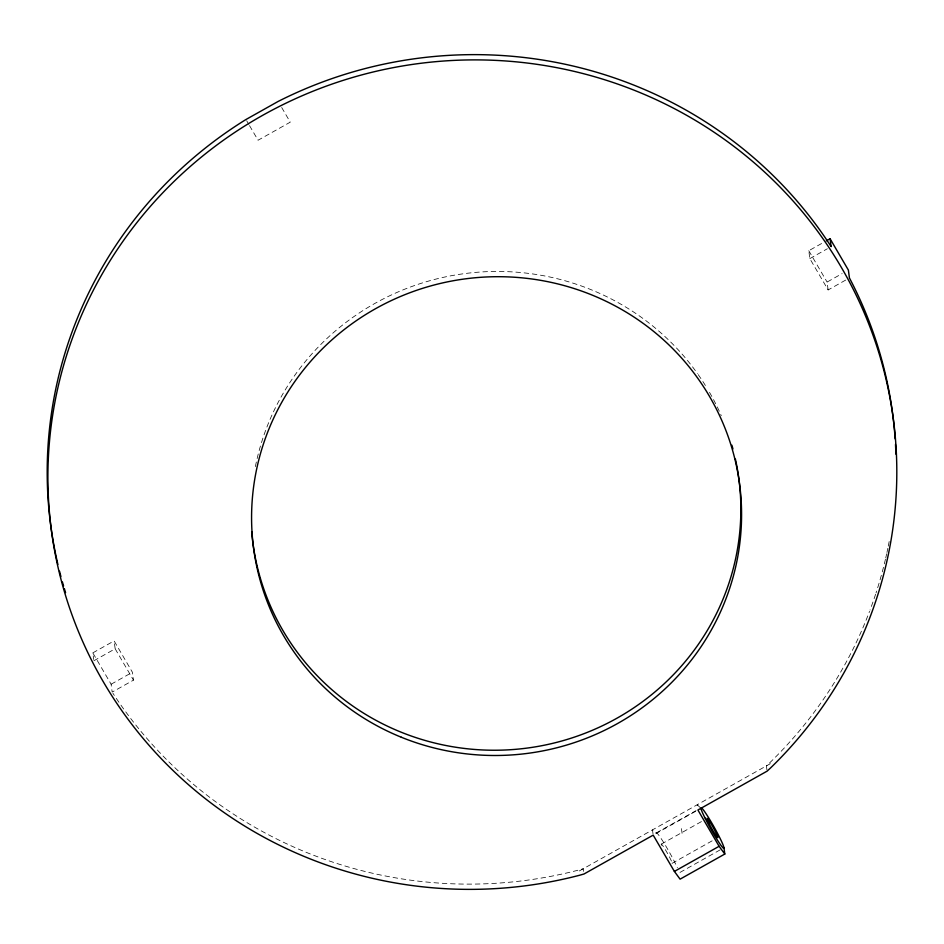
<?xml version="1.0" encoding="UTF-8"?>
<svg xmlns="http://www.w3.org/2000/svg" width="944" height="944" viewBox="0 0 944 944"><rect width="100%" height="100%" fill="white"/><g stroke="black" fill="none" stroke-linecap="round" stroke-linejoin="round"><path stroke-width="0.71" stroke-dasharray="4.72 3.54" d="M92.807 652.882L114.106 640.917L132.408 672.258L133.47 680.14L112.171 692.105L111.121 684.223L92.807 652.882L93.692 659.455M845.671 280.085L828.136 289.938L809.834 258.597L808.784 250.715L822.566 242.974M93.869 660.765L115.168 648.799L114.106 640.917M809.834 258.597L827.369 248.744M111.121 684.223L132.408 672.258M828.136 289.938L827.086 282.055L842.119 273.607M579.345 870.958L770.351 763.672M656.458 832.832L696.07 810.577M653.012 833.823L652.481 829.87L656.233 833.458L695.846 811.203M661.331 844.125L702.029 821.256M672.022 863.371L712.72 840.514M720.13 849.883L679.243 872.846A23.281 1.9 60.7 0 0 678.677 870.887M700.023 807.439L697.215 804.748L697.734 808.701M808.784 250.715L827.086 282.055M281.701 107.522L290.256 122.165L258.066 140.243L249.523 125.611M246.667 120.726L248.803 124.384M115.168 648.799L133.47 680.14M766.929 769.832L766.398 765.891L769.797 762.728A424.635 414.569 -7.6 0 0 869.542 611.346M681.45 828.62L682.146 833.871M583.64 871.371L583.298 868.74L578.802 870.014A424.635 414.569 -7.6 0 1 112.926 693.274M889.165 541.514A424.635 414.569 -7.6 0 1 888.103 546.989M887.82 548.358A424.635 414.569 -7.6 0 1 886.959 552.452M886.664 553.821A424.635 414.569 -7.6 0 1 885.743 557.904M885.437 559.261A424.635 414.569 -7.6 0 1 876.044 592.879M875.607 594.213A424.635 414.569 -7.6 0 1 870.038 610.036M255.376 466.631A245.098 239.292 -7.6 0 1 445.733 276.828A245.098 239.292 -7.6 0 1 697.486 373.588M698.241 374.662A245.098 239.292 -7.6 0 1 706.159 386.721M709.499 392.338A245.098 239.292 -7.6 0 1 721.287 415.69M656.233 833.458A23.281 1.9 60.7 0 1 664.116 843.228A23.281 1.9 60.7 0 1 677.367 867.713M661.484 845.352A11.033 0.897 60.7 0 1 664.954 849.045A11.033 0.897 60.7 0 1 671.857 862.155"/><path stroke-width="1.42" d="M826.319 240.862L830.083 238.749L848.385 270.09L849.435 277.973A424.635 414.569 -7.6 0 1 895.148 438.901M674.382 871.418L719.104 846.296L724.803 854.037L680.081 879.159L674.382 871.418L653.189 835.133L583.994 874.002L579.498 875.277A424.635 414.569 -7.6 0 1 49.761 438.358A424.635 414.569 -7.6 0 1 654.275 98.801A424.635 414.569 -7.6 0 1 770.505 767.991L767.106 771.142L697.911 810.011L719.104 846.296M830.083 238.749L831.133 246.632A424.635 414.569 -7.6 0 0 278.15 101.433L245.959 119.51A424.635 414.569 -7.6 0 0 57.891 564.441M723.965 847.724L724.803 854.037M895.49 444.459A424.635 414.569 -7.6 0 1 895.915 454.194M65.584 592.631A424.635 414.569 -7.6 0 1 64.357 588.643M63.567 585.976A424.635 414.569 -7.6 0 1 62.41 581.964M60.935 576.595A424.635 414.569 -7.6 0 1 59.531 571.203M735.4 459.103A245.098 239.292 -7.6 0 1 531.543 747.459A245.098 239.292 -7.6 0 1 251.67 531.637M731.883 445.179A245.098 239.292 -7.6 0 1 732.933 448.955M401.318 737.24A245.098 239.292 -7.6 0 0 739.683 484.921A245.098 239.292 -7.6 0 0 348.714 326.128A245.098 239.292 -7.6 0 0 401.318 737.24M704.802 817.634A23.281 1.9 60.7 0 0 723.741 848.349A23.281 1.9 60.7 0 0 708.838 818.106A23.281 1.9 60.7 0 0 704.802 817.634M708.838 823.109A11.033 0.897 60.7 0 0 717.806 837.658A11.033 0.897 60.7 0 0 710.749 823.333A11.033 0.897 60.7 0 0 708.838 823.109"/></g></svg>
